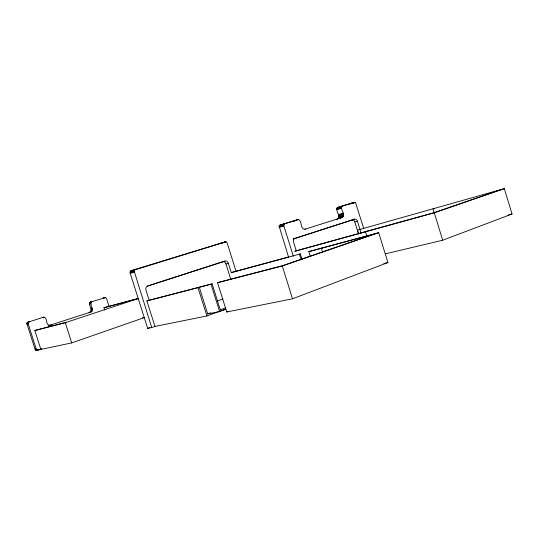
<?xml version="1.0" encoding="UTF-8"?>
<svg xmlns="http://www.w3.org/2000/svg" width="539" height="539" viewBox="0 0 539 539"><rect width="100%" height="100%" fill="white"/><g stroke="black" fill="none" stroke-linecap="round" stroke-linejoin="round"><path stroke-width="0.81" d="M288.695 257.548L279.155 226.225L279.849 225.235L297.932 219.575C302.595 219.764 299.576 229.344 304.953 229.216L341.679 217.628C347.042 215.371 338.91 208.708 342.46 205.945L354.238 202.341L355.558 202.698L363.717 228.421M342.292 217.365L336.922 219.083C342.272 216.853 334.18 210.223 337.724 207.481L354.554 202.28M293.337 256.294L283.885 225.956L283.804 224.419L284.767 223.604M225.861 309.036L206.902 315.982L154.949 326.412L151.742 327.557L134.036 270.666L135.417 269.311L225.794 241.789L226.69 242.233L227.303 243.385L236.095 271.42M151.742 327.557L147.659 328.372L130.243 273.354L130.404 271.285L225.43 241.802M92.438 310.141L90.734 303.033L91.805 301.719C85.418 302.541 95.133 310.855 89.029 312.559L91.529 311.596L92.438 310.141L91.165 310.484M38.289 349.986L36.975 349.986L36.194 348.895L28.21 323.959L28.217 322.598L29.274 321.803L28.143 322.127L27.085 322.922L27.078 324.276L35.035 349.131L36.409 350.357L71.707 342.905L144.782 317.431M279.849 225.235L298.276 219.501M308.84 251.612L374.396 234.007L282.759 265.626L217.54 282.672L226.751 311.993L292.515 298.788L387.918 262.554L378.688 232.686L308.84 251.612L310.336 256.416M385.5 253.822L442.694 240.226L512.05 214.003L504.315 188.643L357.492 230.133L358.711 234.061M226.751 311.993L228.327 311.414M154.949 326.412L146.877 300.897L199.309 287.267L207.71 313.954L219.609 311.522L225.935 309.204M207.71 313.954L210.87 312.802M225.78 307.823L220.269 309.831L212.11 283.878L146.877 300.897M147.659 328.372L150.017 327.53M217.365 300.991L222.897 299.024M500.576 189.795L433.935 212.737L295.493 251.012M294.577 251.369L434.259 212.77L504.315 188.643M41.894 348.578L36.753 350.323M217.54 282.672L282.274 265.976L378.688 232.686M322.43 247.947L321.392 248.297L322.639 252.299M287.718 257.312L288.83 256.935L231.258 272.599L228.327 263.268A3.119 2.567 73.9 0 0 224.958 261.085L147.154 286.155M199.309 287.267L212.11 283.878M302.042 259.414L300.331 253.916L299.408 254.226L301.153 259.818M367.308 231.157L365.516 231.77L366.965 236.446M434.542 208.323L432.992 208.849L434.421 213.505M131.038 270.794L135.417 269.311M130.681 271.016L134.622 269.702M130.404 271.285L134.346 269.972M130.209 271.602L134.15 270.295M40.782 349.131L34.819 330.488L65.266 322.693L138.752 298.37M130.094 271.966L134.036 270.666M130.061 272.384L134.002 271.083M34.819 330.488L66.149 322.349M90.303 312.222L48.53 325.664L51.158 325.111L49.217 325.61M104.721 310.1L103.966 307.722L137.957 298.532M130.108 272.842L134.049 271.548M220.667 243.318L225.794 241.789M226.124 241.863L221.428 243.224M130.243 273.354L134.184 272.067M279.579 225.41L284.154 223.921M279.37 225.639L283.952 224.15M293.31 221.078L298.593 219.501M279.229 225.908L283.804 224.419M279.155 226.225L283.73 224.736M337.427 207.609L342.46 205.945M279.135 226.582L283.716 225.1M337.185 207.771L341.921 206.235M337.003 207.98L341.739 206.444M349.474 203.883L354.042 202.536M279.189 226.986L283.763 225.504M336.875 208.229L341.611 206.7M351.92 203.378L354.305 202.61M352.162 203.52L355.342 202.489M336.808 208.526L341.544 206.996M279.303 227.438L283.885 225.956M336.801 208.862L341.537 207.333M336.855 209.247L341.591 207.717M293.101 238.993L354.682 219.157A2.756 2.008 73.8 0 1 357.404 221.172L361.117 233.165M224.958 261.085L147.74 286.041A3.335 2.938 74.2 0 0 145.948 290.13L149.121 300.149M293.56 238.878L354.682 219.157M336.963 209.671L341.699 208.148M28.143 322.127L43.464 317.249C47.816 316.777 45.182 325.206 49.716 325.354M90.532 302.089L105.604 297.521L106.574 298.673L109.06 306.496M338.485 214.589L343.235 213.1M338.708 215.452L343.458 213.97M338.809 216.233L343.565 214.758M338.795 216.927L343.552 215.452M338.66 217.534L343.417 216.065M338.404 218.052L343.161 216.584M338.034 218.484L342.784 217.022M352.095 219.932A2.749 2.008 73.8 0 1 354.817 221.94L357.404 221.172M104.674 297.582L103.38 297.959L105.321 297.481M90.202 302.217L91.475 301.853M89.932 302.386L91.206 302.022M89.723 302.588L90.997 302.217M89.575 302.824L90.848 302.46M89.487 303.093L90.761 302.729M222.587 261.779A3.106 2.567 73.9 0 1 225.956 263.948L228.327 263.268M89.461 303.396L90.734 303.033M89.494 303.733L90.768 303.369M43.834 317.161L42.291 317.586L44.171 317.134M89.589 304.111L90.862 303.747M27.779 322.275L28.911 321.951M27.482 322.457L28.614 322.133M27.246 322.672L28.385 322.349M27.085 322.922L28.217 322.598M26.984 323.205L28.116 322.888M26.95 323.528L28.082 323.211M26.984 323.885L28.116 323.568M27.078 324.276L28.21 323.959M90.956 308.409L92.23 308.059M91.152 309.17L92.425 308.82M91.219 309.858L92.492 309.514M231.258 272.599L300.331 253.916M90.983 311.037L92.257 310.693M103.966 307.722L137.398 298.768M90.68 311.522L91.953 311.178M90.256 311.933L91.529 311.596M89.703 312.283L90.976 311.946M508.007 215.014L512.05 214.003M304.953 229.216L305.653 229.062M383.822 263.477L387.918 262.554M142.35 317.882L144.769 317.336M35.035 349.131L36.194 348.895M35.183 349.501L36.335 349.265M35.358 349.811L36.517 349.575M35.574 350.047L36.733 349.811M35.817 350.215L36.975 349.986M36.1 350.323L37.258 350.087M36.409 350.357L37.568 350.121M103.717 297.878L104.303 297.899M43.005 317.464L43.821 317.788M293.971 221.003L294.53 221.219M350.067 203.823L350.572 204.032M65.266 322.693L71.707 342.905M225.956 263.948L230.867 279.626M211.032 284.242L219.609 311.522M198.002 287.711L206.902 315.982M296.282 250.844L293.526 242.004A2.924 2.257 73.8 0 1 294.813 238.507M282.274 265.976L292.515 298.788M354.817 221.94L358.516 233.886M434.259 212.77L442.694 240.226"/></g></svg>
